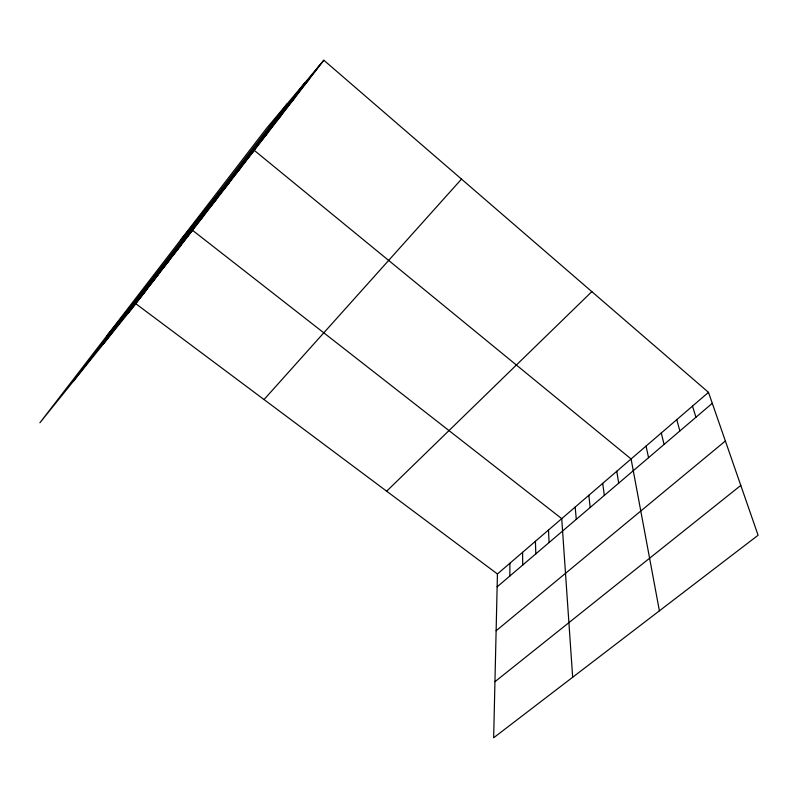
<?xml version="1.0" encoding="UTF-8"?>
<svg xmlns="http://www.w3.org/2000/svg" width="798" height="798" viewBox="0 0 798 798"><rect width="100%" height="100%" fill="white"/><g stroke="black" fill="none" stroke-linecap="round" stroke-linejoin="round"><path stroke-width="1.2" d="M509.832 576.026L509.912 563.228M708.484 392.357L497.433 573.971L493.653 737.771L758.1 535.239L708.484 392.357L323.838 60.229L266.731 128.089L39.9 422.78L135.81 303.729L323.838 60.229M73.286 381.334L287.09 103.9M103.112 344.317L304.836 82.812M128.438 312.876L319.589 65.276M150.872 283.819L157.924 275.081M139.56 298.472L146.772 289.524M174.074 253.764L180.797 245.475M162.373 268.916L169.266 260.397M198.094 222.652L204.438 214.852M106.593 336.138L192.518 230.293L561.732 518.64L572.665 677.253M210.413 206.692L216.567 199.141M235.729 173.904L241.465 166.902M222.961 190.443L228.906 183.161M180.857 239.659L254.243 150.343L631.078 458.96L659.407 610.829M262.362 139.401L267.649 132.987M276.268 121.396L281.305 115.301M290.432 103.042L295.22 97.286M304.866 84.339L309.395 78.932M264.028 399.559L461.503 179.091M386.661 491.199L591.837 291.639M497.134 586.859L712.285 403.309M496.117 630.769L725.372 440.995M494.95 681.701L740.803 485.423M135.81 303.729L497.433 573.971M692.484 406.122L695.946 417.254M676.754 419.658L679.876 430.96M661.273 432.975L664.086 444.436M646.061 446.072L648.555 457.683M616.774 471.269L618.689 483.159M602.699 483.389L604.325 495.408M588.834 495.319L590.191 507.468M575.178 507.069L576.286 519.338M548.485 530.042L549.094 542.53M535.428 541.263L535.807 553.872M522.58 552.326L522.72 565.034"/></g></svg>
